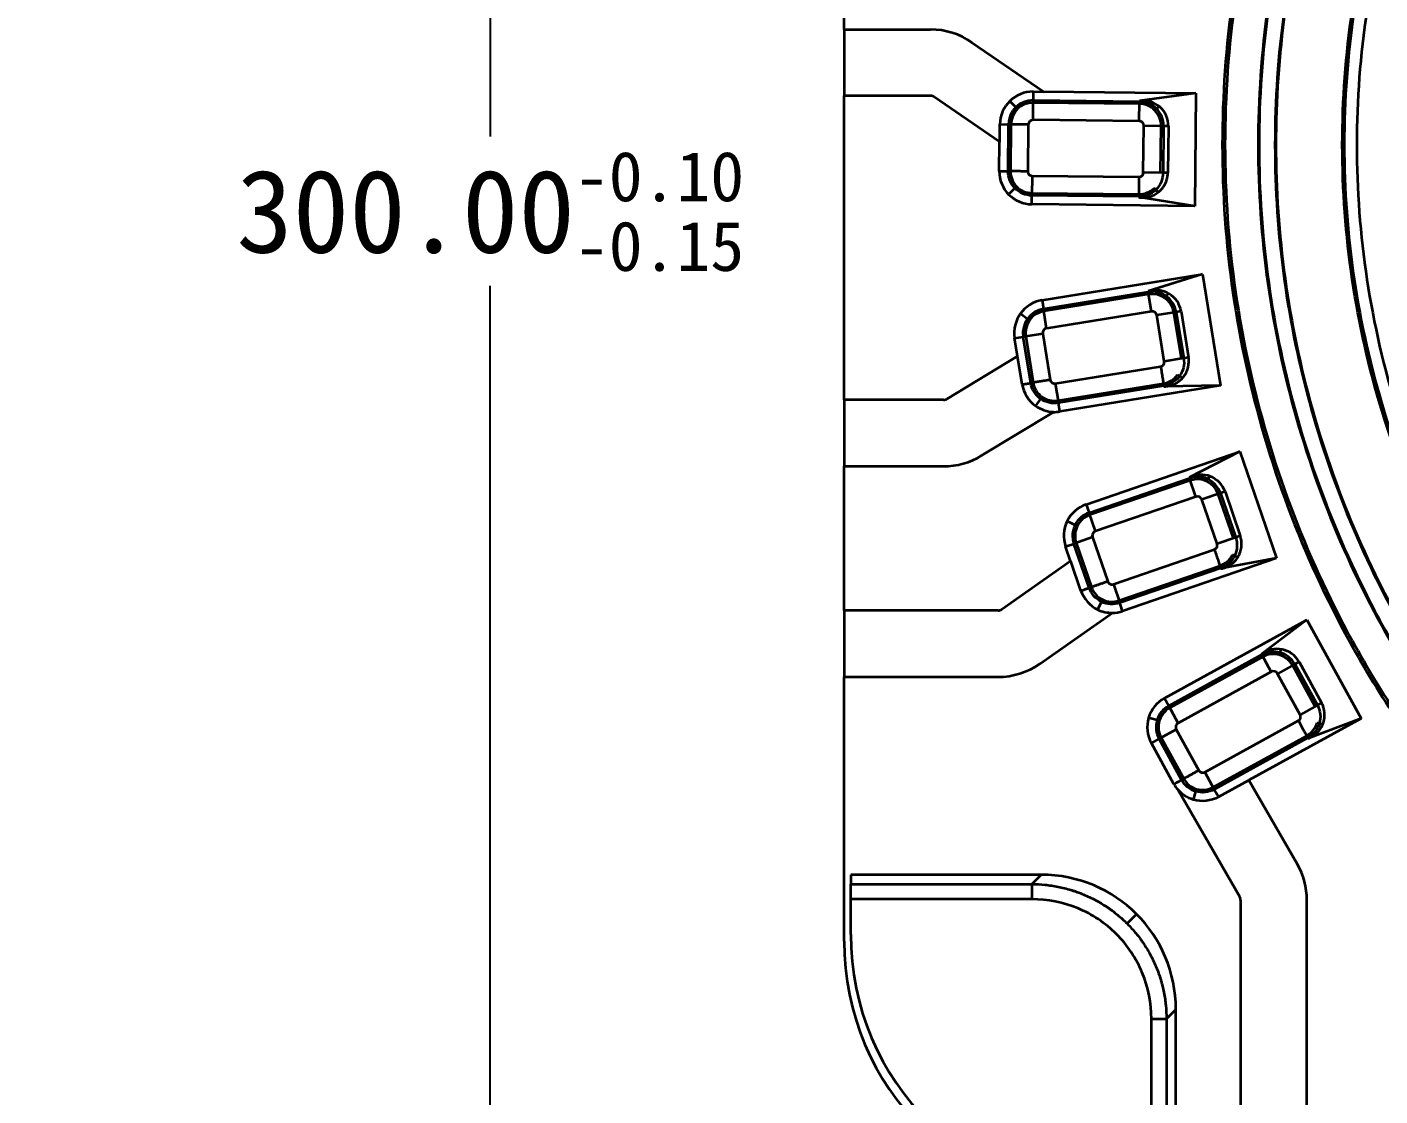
# Model space of a CAD drawing. Header units: millimetres. Extents: x 5 to 1651, y 545 to 1674.
# Drawn here: x 28.8 to 232.7, y 1328.3 to 1489.4 of the extents above; entities that cross this region are included whole.
import ezdxf

# ---------------------------------------------------------------- set-up
doc = ezdxf.new("R2010")
doc.units = ezdxf.units.MM
doc.layers.add('20', color=7, linetype='Continuous', true_color=0xffffff)
doc.layers.add('dim', color=82, linetype='Continuous', lineweight=9)
doc.dimstyles.get("Standard").update_dxf_attribs({"dimscale": 5, "dimtxt": 0.18, "dimasz": 0.18, "dimexe": 0.18, "dimexo": 0.0625, "dimgap": 0.09, "dimtad": 0, "dimtih": 1, "dimtoh": 1, "dimzin": 0, "dimdsep": 46, "dimtxsty": 'Standard', "dimcen": 0.09, "dimadec": 0, "dimazin": 0, "dimtfac": 1, "dimtofl": 0, "dimtmove": 0, "dimatfit": 3, "dimfxl": 0, "dimtolj": 1, "dimtzin": 0, "dimarcsym": 0})

# ---------------------------------------------------------------- blocks, each defined once
blk = doc.blocks.new('*D3')
at = {"layer": 'Defpoints', "color": 0, "lineweight": 18, "transparency": 16777216}
for p in [(221.65, 1611.63), (98.57, 1311.63), (221.65, 1311.63)]:
    blk.add_point(p, dxfattribs=at)
at = {"layer": 'dim', "color": 0, "lineweight": -2, "transparency": 16777216}
for p, q in [((219.15, 1611.63), (96.07, 1611.63)), ((98.57, 1601.63), (98.57, 1472.88)), ((98.57, 1321.63), (98.57, 1450.38)), ((219.15, 1311.63), (96.07, 1311.63))]:
    blk.add_line(p, q, dxfattribs=at)
at = {"layer": 'dim', "color": 0, "lineweight": 18, "transparency": 16777216}
for points in [[(96.91, 1601.63), (100.24, 1601.63), (98.57, 1611.63)], [(96.91, 1321.63), (100.24, 1321.63), (98.57, 1311.63)]]:
    blk.add_solid(points, dxfattribs=at)
at = {"layer": 'dim', "color": 0, "lineweight": 18, "transparency": 16777216, "insert": (98.57, 1461.63), "char_height": 12.5, "attachment_point": 5}
blk.add_mtext('\\A1;300.00{\\H7.5;\\S-0.10^ -0.15;}', dxfattribs=at)

msp = doc.modelspace()

# ---------------------------------------------------------------- linework, layer by layer
at = {"layer": '20', "color": 7, "linetype": 'Continuous', "lineweight": 35}
for p, q in [((151.897, 1489.013), (151.897, 1510.069)), ((151.897, 1489.013), (151.897, 1479.013)), ((151.897, 1489.013), (164.932, 1489.013)), ((171.172, 1487.072), (181.943, 1479.652)), ((164.932, 1479.013), (151.897, 1479.013)), ((151.897, 1433.195), (151.897, 1479.013)), ((175.336, 1472.06), (165.499, 1478.837)), ((180.371, 1475.374), (180.402, 1478.345)), ((180.416, 1479.651), (180.402, 1478.345)), ((180.402, 1478.345), (196.401, 1478.177)), ((180.416, 1479.651), (181.968, 1479.635)), ((181.968, 1479.635), (181.943, 1479.652)), ((181.943, 1479.652), (204.915, 1479.411)), ((204.915, 1479.411), (196.402, 1478.264)), ((204.915, 1479.411), (204.737, 1462.412)), ((177.792, 1477.295), (176.877, 1478.229)), ((196.398, 1477.814), (180.399, 1477.982)), ((196.37, 1475.206), (196.401, 1478.177)), ((196.402, 1478.264), (196.401, 1478.177)), ((198.99, 1477.073), (199.36, 1477.436)), ((175.353, 1472.049), (175.381, 1474.721)), ((175.381, 1474.721), (176.688, 1474.707)), ((176.614, 1467.659), (176.688, 1474.707)), ((179.658, 1474.676), (176.688, 1474.707)), ((177.05, 1474.703), (176.977, 1467.653)), ((179.658, 1474.676), (179.584, 1467.627)), ((196.37, 1475.206), (180.371, 1475.374)), ((196.995, 1467.446), (197.069, 1474.493)), ((200.039, 1474.462), (197.069, 1474.493)), ((199.602, 1467.418), (199.676, 1474.466)), ((200.039, 1474.462), (199.965, 1467.415)), ((200.767, 1474.455), (200.039, 1474.462)), ((200.767, 1474.455), (200.693, 1467.407)), ((175.29, 1467.672), (175.336, 1472.06)), ((175.336, 1472.06), (175.353, 1472.049)), ((180.236, 1466.964), (180.204, 1463.993)), ((180.236, 1466.964), (196.33, 1466.795)), ((199.965, 1467.415), (196.995, 1467.446)), ((200.693, 1467.407), (199.965, 1467.415)), ((177.644, 1465.077), (176.698, 1464.151)), ((180.208, 1464.356), (196.303, 1464.187)), ((199.247, 1464.482), (198.628, 1465.113)), ((204.737, 1462.412), (180.19, 1462.669)), ((196.3, 1463.824), (180.204, 1463.993)), ((204.737, 1462.412), (196.299, 1463.731)), ((181.735, 1448.218), (205.919, 1452.135)), ((205.919, 1452.135), (197.727, 1449.555)), ((205.919, 1452.135), (208.637, 1435.353)), ((181.735, 1448.218), (181.946, 1446.911)), ((181.946, 1446.911), (197.74, 1449.469)), ((197.798, 1449.111), (182.004, 1446.553)), ((197.727, 1449.555), (197.74, 1449.469)), ((198.215, 1446.537), (197.74, 1449.469)), ((200.479, 1448.822), (200.782, 1449.242)), ((178.479, 1446.207), (179.552, 1445.432)), ((182.421, 1443.978), (181.946, 1446.911)), ((198.215, 1446.537), (182.421, 1443.978)), ((201.957, 1446.428), (199.025, 1445.953)), ((200.151, 1438.996), (199.025, 1445.953)), ((202.726, 1439.412), (201.599, 1446.37)), ((202.675, 1446.544), (201.957, 1446.428)), ((201.957, 1446.428), (203.084, 1439.47)), ((202.675, 1446.544), (203.802, 1439.586)), ((177.598, 1442.482), (178.905, 1442.694)), ((178.035, 1439.788), (177.598, 1442.482)), ((181.837, 1443.169), (178.905, 1442.694)), ((180.032, 1435.736), (178.905, 1442.694)), ((179.263, 1442.752), (180.39, 1435.793)), ((181.837, 1443.169), (182.964, 1436.211)), ((178.035, 1439.788), (167.419, 1433.341)), ((178.05, 1439.797), (178.035, 1439.788)), ((178.742, 1435.527), (178.05, 1439.797)), ((203.802, 1439.586), (203.084, 1439.47)), ((183.719, 1435.668), (199.607, 1438.241)), ((203.084, 1439.47), (200.151, 1438.996)), ((183.719, 1435.668), (184.194, 1432.735)), ((184.136, 1433.093), (200.025, 1435.667)), ((202.875, 1436.458), (202.158, 1436.975)), ((200.083, 1435.309), (184.194, 1432.735)), ((208.637, 1435.353), (184.405, 1431.428)), ((208.637, 1435.353), (200.098, 1435.216)), ((151.897, 1433.195), (151.897, 1423.195)), ((166.9, 1433.195), (151.897, 1433.195)), ((181.486, 1433.367), (180.722, 1432.307)), ((172.61, 1424.793), (183.437, 1431.369)), ((188.387, 1417.45), (211.552, 1425.427)), ((211.552, 1425.427), (203.918, 1421.49)), ((211.552, 1425.427), (217.087, 1409.353)), ((151.897, 1423.195), (166.9, 1423.195)), ((151.897, 1401.452), (151.897, 1423.195)), ((188.818, 1416.199), (203.946, 1421.408)), ((203.918, 1421.49), (203.946, 1421.408)), ((204.913, 1418.599), (203.946, 1421.408)), ((206.755, 1421.236), (206.982, 1421.702)), ((204.064, 1421.065), (188.936, 1415.856)), ((209.307, 1419.366), (208.619, 1419.129)), ((209.307, 1419.366), (211.602, 1412.701)), ((188.387, 1417.45), (188.818, 1416.199)), ((204.913, 1418.599), (189.785, 1413.39)), ((208.619, 1419.129), (205.81, 1418.162)), ((208.105, 1411.498), (205.81, 1418.162)), ((210.571, 1412.347), (208.276, 1419.011)), ((208.619, 1419.129), (210.914, 1412.465)), ((189.785, 1413.39), (188.818, 1416.199)), ((186.71, 1414.334), (185.521, 1414.915)), ((185.287, 1411.095), (186.539, 1411.526)), ((186.043, 1408.899), (185.287, 1411.095)), ((189.348, 1412.493), (186.539, 1411.526)), ((188.833, 1404.861), (186.539, 1411.526)), ((186.882, 1411.644), (189.177, 1404.978)), ((189.348, 1412.493), (191.642, 1405.828)), ((210.914, 1412.465), (208.105, 1411.498)), ((211.602, 1412.701), (210.914, 1412.465)), ((192.479, 1405.422), (207.697, 1410.662)), ((217.087, 1409.353), (193.876, 1401.361)), ((217.087, 1409.353), (208.695, 1407.764)), ((211.221, 1409.461), (210.426, 1409.848)), ((186.043, 1408.899), (175.666, 1401.633)), ((186.058, 1408.909), (186.043, 1408.899)), ((187.598, 1404.436), (186.058, 1408.909)), ((193.327, 1402.956), (208.547, 1408.196)), ((208.665, 1407.853), (193.445, 1402.612)), ((192.479, 1405.422), (193.445, 1402.612)), ((151.897, 1401.452), (151.897, 1391.452)), ((175.093, 1401.452), (151.897, 1401.452)), ((181.402, 1393.441), (192.329, 1401.093)), ((190.67, 1402.774), (190.097, 1401.6)), ((200.179, 1388.265), (221.649, 1400.067)), ((221.649, 1400.067), (214.796, 1394.889)), ((221.649, 1400.067), (229.838, 1385.17)), ((200.817, 1387.105), (214.838, 1394.813)), ((214.796, 1394.889), (214.838, 1394.813)), ((216.269, 1392.209), (214.838, 1394.813)), ((217.634, 1395.122), (217.779, 1395.619)), ((215.012, 1394.495), (200.992, 1386.787)), ((219.83, 1393.362), (217.227, 1391.931)), ((222.908, 1387.011), (219.512, 1393.187)), ((220.468, 1393.713), (219.83, 1393.362)), ((219.83, 1393.362), (223.226, 1387.186)), ((220.468, 1393.713), (223.863, 1387.536)), ((151.897, 1391.452), (175.093, 1391.452)), ((151.897, 1351.632), (151.897, 1391.452)), ((216.269, 1392.209), (202.248, 1384.501)), ((220.622, 1385.755), (217.227, 1391.931)), ((200.179, 1388.265), (200.817, 1387.105)), ((202.248, 1384.501), (200.817, 1387.105)), ((223.226, 1387.186), (220.622, 1385.755)), ((223.863, 1387.536), (223.226, 1387.186)), ((199.057, 1384.909), (197.786, 1385.278)), ((206.259, 1377.108), (220.363, 1384.861)), ((229.838, 1385.17), (212.916, 1375.867)), ((229.838, 1385.17), (221.84, 1382.177)), ((224.039, 1384.278), (223.19, 1384.524)), ((201.97, 1383.543), (199.366, 1382.112)), ((201.97, 1383.543), (205.365, 1377.366)), ((207.514, 1374.822), (221.62, 1382.577)), ((198.206, 1381.474), (199.366, 1382.112)), ((201.602, 1375.297), (198.206, 1381.474)), ((202.762, 1375.935), (199.366, 1382.112)), ((199.684, 1382.287), (203.081, 1376.109)), ((221.795, 1382.259), (207.689, 1374.504)), ((206.259, 1377.108), (207.689, 1374.504)), ((202.176, 1374.469), (211.52, 1358.285)), ((208.318, 1373.359), (212.908, 1375.882)), ((212.916, 1375.867), (212.908, 1375.882)), ((220.18, 1363.285), (212.916, 1375.867)), ((204.562, 1372.936), (204.927, 1374.191)), ((152.897, 1361.632), (152.897, 1360.224)), ((181.597, 1361.632), (152.897, 1361.632)), ((152.897, 1357.946), (152.897, 1360.224)), ((152.897, 1360.224), (180.188, 1360.224)), ((180.188, 1360.224), (181.597, 1361.632)), ((152.897, 1352.632), (152.897, 1357.946)), ((180.188, 1357.946), (152.897, 1357.946)), ((211.654, 1357.785), (211.654, 1311.632)), ((221.654, 1311.632), (221.654, 1357.785)), ((194.549, 1354.284), (195.975, 1355.71)), ((198.211, 1312.632), (198.211, 1339.924)), ((201.897, 1341.332), (200.489, 1339.924)), ((200.489, 1339.924), (200.489, 1312.632)), ((201.897, 1312.632), (201.897, 1341.332))]:
    msp.add_line(p, q, dxfattribs=at)
for centre, radius, start, end in [((164.932, 1478.013), 11, 55.43771, 90), ((164.932, 1478.013), 1, 55.43771, 90), ((180.364, 1474.668), 4.983, 89.4, 179.4), ((180.364, 1474.668), 3.676, 89.4, 179.4), ((180.364, 1474.668), 3.314, 89.4, 179.4), ((196.363, 1474.501), 3.314, 359.4, 89.4), ((196.363, 1474.501), 3.676, 359.4, 89.4), ((180.364, 1474.668), 0.706, 89.4, 179.4), ((196.363, 1474.501), 0.706, 359.4, 89.4), ((182.534, 1443.282), 5, 99.2, 189.2), ((198.328, 1445.84), 3.676, 9.2, 99.2), ((198.328, 1445.84), 3.314, 9.2, 99.2), ((182.534, 1443.282), 3.676, 99.2, 189.2), ((182.534, 1443.282), 3.314, 99.2, 189.2), ((198.328, 1445.84), 0.706, 9.2, 99.2), ((182.534, 1443.282), 0.706, 99.2, 189.2), ((166.9, 1434.195), 1, 270, 301.27158), ((166.9, 1434.195), 11, 270, 301.27158), ((205.143, 1417.932), 3.676, 19, 109), ((205.143, 1417.932), 3.314, 19, 109), ((190.015, 1412.723), 5, 109, 199), ((205.143, 1417.932), 0.706, 19, 109), ((190.015, 1412.723), 3.676, 109, 199), ((190.015, 1412.723), 3.314, 109, 199), ((190.015, 1412.723), 0.706, 109, 199), ((175.093, 1402.452), 1, 270, 305), ((216.609, 1391.591), 3.676, 28.8, 118.8), ((216.609, 1391.591), 3.314, 28.8, 118.8), ((175.093, 1402.452), 11, 270, 305), ((216.609, 1391.591), 0.706, 28.8, 118.8), ((202.588, 1383.883), 5, 118.8, 208.8), ((202.588, 1383.883), 3.676, 118.8, 208.8), ((202.588, 1383.883), 3.314, 118.8, 208.8), ((202.588, 1383.883), 0.706, 118.8, 208.8), ((210.654, 1357.785), 11, 0, 30), ((210.654, 1357.785), 1, 0, 30), ((192.897, 1352.632), 40, 180, 270), ((191.897, 1351.632), 40, 180, 270)]:
    msp.add_arc(centre, radius, start, end, dxfattribs=at)
for centre, major_axis, ratio, start_param, end_param in [((196.922, 1474.495), (-3.844, 0.04), 0.9893532, 3.1415927, 4.858442), ((198.88, 1445.929), (3.795, 0.615), 0.9893532, 0, 1.7168493), ((205.672, 1418.114), (3.635, 1.252), 0.9893532, 0, 1.7168493), ((217.099, 1391.861), (3.369, 1.852), 0.9893532, 0, 1.7168493), ((181.196, 1340.931), (-14.779, -14.779), 0.9808148, 2.3658797, 3.9173056)]:
    msp.add_ellipse(centre, major_axis=major_axis, ratio=ratio, start_param=start_param, end_param=end_param, dxfattribs=at)
for points, knots in [([(235.477, 1558.609), (232.837, 1554.692), (226.497, 1544.297), (218.297, 1526.435), (211.965, 1504.971), (208.765, 1482.822), (208.765, 1460.443), (211.965, 1438.294), (218.297, 1416.829), (226.497, 1398.967), (232.837, 1388.572), (235.477, 1384.656)], [0, 0, 0, 0, 0.0767574, 0.1976839, 0.3186103, 0.4395368, 0.5604632, 0.6813897, 0.8023161, 0.9232426, 1, 1, 1, 1]), ([(235.685, 1558.195), (233.1, 1554.348), (226.823, 1544.04), (218.677, 1526.293), (212.36, 1504.884), (209.169, 1482.793), (209.169, 1460.472), (212.36, 1438.38), (218.677, 1416.971), (226.823, 1399.224), (233.1, 1388.916), (235.685, 1385.069)], [0, 0, 0, 0, 0.075715, 0.1969393, 0.3181636, 0.4393879, 0.5606121, 0.6818364, 0.8030607, 0.924285, 1, 1, 1, 1]), ([(238.297, 1553.071), (235.966, 1549.46), (230.263, 1539.73), (222.849, 1523.02), (217.089, 1502.868), (214.181, 1482.112), (214.181, 1461.153), (217.089, 1440.397), (222.849, 1420.245), (230.263, 1403.534), (235.966, 1393.805), (238.297, 1390.193)], [0, 0, 0, 0, 0.0749049, 0.1963606, 0.3178164, 0.4392721, 0.5607279, 0.6821836, 0.8036394, 0.9250951, 1, 1, 1, 1]), ([(238.369, 1552.931), (236.057, 1549.344), (230.375, 1539.644), (222.978, 1522.973), (217.223, 1502.839), (214.317, 1482.102), (214.317, 1461.162), (217.223, 1440.425), (222.978, 1420.291), (230.375, 1403.62), (236.057, 1393.921), (238.369, 1390.333)], [0, 0, 0, 0, 0.074517, 0.1960836, 0.3176501, 0.4392167, 0.5607833, 0.6823499, 0.8039164, 0.925483, 1, 1, 1, 1]), ([(239.644, 1550.469), (237.456, 1547.003), (232.046, 1537.589), (224.993, 1521.422), (219.497, 1501.885), (216.723, 1481.78), (216.723, 1461.484), (219.497, 1441.38), (224.993, 1421.843), (232.046, 1405.675), (237.456, 1396.262), (239.644, 1392.796)], [0, 0, 0, 0, 0.0739292, 0.1956637, 0.3173982, 0.4391327, 0.5608673, 0.6826018, 0.8043363, 0.9260708, 1, 1, 1, 1]), ([(239.717, 1550.329), (237.547, 1546.887), (232.158, 1537.504), (225.122, 1521.376), (219.631, 1501.857), (216.859, 1481.771), (216.859, 1461.494), (219.631, 1441.407), (225.122, 1421.889), (232.158, 1405.76), (237.547, 1396.377), (239.717, 1392.936)], [0, 0, 0, 0, 0.0735217, 0.1953726, 0.3172236, 0.4390745, 0.5609255, 0.6827764, 0.8046274, 0.9264783, 1, 1, 1, 1]), ([(251.37, 1393.458), (249.112, 1396.726), (243.381, 1405.84), (235.825, 1421.723), (229.872, 1441.243), (226.863, 1461.428), (226.863, 1481.836), (229.872, 1502.021), (235.825, 1521.542), (243.381, 1537.425), (249.112, 1546.539), (251.37, 1549.807)], [0, 0, 0, 0, 0.0716573, 0.194041, 0.3164246, 0.4388082, 0.5611918, 0.6835754, 0.805959, 0.9283427, 1, 1, 1, 1]), ([(251.415, 1393.716), (249.2, 1396.932), (243.516, 1405.984), (235.997, 1421.789), (230.052, 1441.284), (227.047, 1461.442), (227.047, 1481.823), (230.052, 1501.981), (235.997, 1521.475), (243.516, 1537.28), (249.2, 1546.333), (251.415, 1549.548)], [0, 0, 0, 0, 0.0706882, 0.1933487, 0.3160092, 0.4386697, 0.5613303, 0.6839908, 0.8066513, 0.9293118, 1, 1, 1, 1]), ([(251.497, 1549.491), (249.283, 1546.279), (243.603, 1537.233), (236.09, 1521.439), (230.149, 1501.959), (227.146, 1481.815), (227.146, 1461.449), (230.149, 1441.306), (236.09, 1421.825), (243.603, 1406.032), (249.283, 1396.986), (251.497, 1393.773)], [0, 0, 0, 0, 0.0706879, 0.1933485, 0.3160091, 0.4386697, 0.5613303, 0.6839909, 0.8066515, 0.9293121, 1, 1, 1, 1]), ([(253.06, 1548.415), (249.168, 1542.766), (245.703, 1536.81), (239.763, 1524.561), (237.278, 1518.267), (233.261, 1505.344), (231.724, 1498.68), (229.673, 1485.157), (229.169, 1478.395), (229.169, 1464.87), (229.673, 1458.108), (231.724, 1444.583), (233.261, 1437.921), (237.278, 1424.998), (239.763, 1418.704), (245.703, 1406.455), (249.168, 1400.498), (253.06, 1394.85)], [0, 0, 0, 0, 0.125, 0.125, 0.25, 0.25, 0.375, 0.375, 0.5, 0.5, 0.625, 0.625, 0.75, 0.75, 0.875, 0.875, 1, 1, 1, 1]), ([(175.29, 1467.672), (175.277, 1466.367), (175.793, 1465.074), (177.602, 1463.227), (178.884, 1462.684), (180.19, 1462.67)], [0, 0, 0, 0, 0.5, 0.5, 1, 1, 1, 1]), ([(180.204, 1463.993), (179.241, 1464.003), (178.304, 1464.402), (176.983, 1465.751), (176.604, 1466.696), (176.614, 1467.659)], [0, 0, 0, 0, 0.5000518, 0.5000518, 1, 1, 1, 1]), ([(179.584, 1467.627), (179.42, 1467.629), (179.251, 1467.63), (178.91, 1467.633), (178.737, 1467.635), (178.482, 1467.637), (178.398, 1467.638), (178.232, 1467.64), (178.15, 1467.641), (177.99, 1467.642), (177.912, 1467.643), (177.76, 1467.644), (177.687, 1467.645), (177.546, 1467.647), (177.478, 1467.647), (177.349, 1467.649), (177.288, 1467.65), (177.173, 1467.651), (177.12, 1467.651), (177.02, 1467.653), (176.973, 1467.653), (176.847, 1467.655), (176.779, 1467.656), (176.673, 1467.657), (176.637, 1467.658), (176.614, 1467.659)], [0, 0, 0, 0, 0.125, 0.125, 0.25, 0.25, 0.3125, 0.3125, 0.375, 0.375, 0.4375, 0.4375, 0.5, 0.5, 0.5625, 0.5625, 0.625, 0.625, 0.6875, 0.6875, 0.75, 0.75, 0.875, 0.875, 1, 1, 1, 1]), ([(176.977, 1467.653), (176.968, 1466.785), (177.31, 1465.936), (178.497, 1464.724), (179.339, 1464.365), (180.208, 1464.356)], [0, 0, 0, 0, 0.4997873, 0.4997873, 1, 1, 1, 1]), ([(179.584, 1467.627), (179.584, 1467.577), (179.59, 1467.526), (179.618, 1467.399), (179.648, 1467.322), (179.723, 1467.2), (179.765, 1467.151), (179.876, 1467.064), (179.946, 1467.027), (180.089, 1466.978), (180.163, 1466.964), (180.236, 1466.964)], [0, 0, 0, 0, 0.145495, 0.145495, 0.3789722, 0.3789722, 0.5626206, 0.5626206, 0.7875456, 0.7875456, 1, 1, 1, 1]), ([(196.299, 1463.731), (196.416, 1463.713), (196.533, 1463.7), (196.767, 1463.685), (197.001, 1463.682), (197.234, 1463.699), (197.466, 1463.726), (197.582, 1463.745), (197.814, 1463.794), (197.929, 1463.824), (198.073, 1463.869), (198.102, 1463.878), (198.16, 1463.897), (198.189, 1463.907), (198.275, 1463.938), (198.332, 1463.96), (198.501, 1464.031), (198.613, 1464.083), (198.833, 1464.201), (198.941, 1464.266), (199.154, 1464.409), (199.259, 1464.488), (199.387, 1464.596), (199.412, 1464.618), (199.463, 1464.663), (199.538, 1464.732), (199.61, 1464.805), (199.753, 1464.956), (199.844, 1465.063), (199.974, 1465.236), (200.016, 1465.296), (200.077, 1465.388), (200.097, 1465.419), (200.137, 1465.483), (200.157, 1465.516), (200.252, 1465.68), (200.322, 1465.817), (200.415, 1466.034), (200.444, 1466.107), (200.499, 1466.259), (200.524, 1466.336), (200.592, 1466.574), (200.628, 1466.736), (200.677, 1467.067), (200.691, 1467.235), (200.693, 1467.407)], [0, 0, 0, 0, 0.0625, 0.0625, 0.125, 0.1875, 0.1875, 0.25, 0.25, 0.3125, 0.3125, 0.328125, 0.328125, 0.34375, 0.34375, 0.375, 0.375, 0.4375, 0.4375, 0.5, 0.5, 0.5625, 0.5625, 0.578125, 0.578125, 0.59375, 0.625, 0.625, 0.6875, 0.6875, 0.71875, 0.71875, 0.734375, 0.734375, 0.75, 0.75, 0.8125, 0.8125, 0.84375, 0.84375, 0.875, 0.875, 0.9375, 0.9375, 1, 1, 1, 1]), ([(199.965, 1467.415), (199.955, 1466.452), (199.556, 1465.515), (198.207, 1464.194), (197.263, 1463.815), (196.3, 1463.824)], [0, 0, 0, 0, 0.5000518, 0.5000518, 1, 1, 1, 1]), ([(196.33, 1466.795), (196.38, 1466.795), (196.432, 1466.8), (196.559, 1466.828), (196.636, 1466.859), (196.758, 1466.934), (196.808, 1466.976), (196.895, 1467.086), (196.931, 1467.157), (196.98, 1467.299), (196.994, 1467.373), (196.995, 1467.446)], [0, 0, 0, 0, 0.1464859, 0.1464859, 0.3796923, 0.3796923, 0.5631276, 0.5631276, 0.7877916, 0.7877916, 1, 1, 1, 1]), ([(200.098, 1435.216), (200.217, 1435.218), (200.335, 1435.226), (200.568, 1435.251), (200.798, 1435.287), (201.025, 1435.344), (201.249, 1435.411), (201.36, 1435.449), (201.58, 1435.537), (201.689, 1435.586), (201.823, 1435.654), (201.85, 1435.668), (201.904, 1435.697), (201.93, 1435.712), (202.01, 1435.757), (202.062, 1435.788), (202.217, 1435.887), (202.318, 1435.958), (202.515, 1436.111), (202.611, 1436.193), (202.796, 1436.371), (202.886, 1436.466), (202.994, 1436.595), (203.015, 1436.621), (203.057, 1436.674), (203.119, 1436.754), (203.178, 1436.838), (203.293, 1437.011), (203.365, 1437.133), (203.463, 1437.325), (203.495, 1437.391), (203.539, 1437.492), (203.554, 1437.527), (203.582, 1437.596), (203.596, 1437.632), (203.662, 1437.81), (203.707, 1437.957), (203.762, 1438.186), (203.779, 1438.264), (203.806, 1438.422), (203.818, 1438.503), (203.845, 1438.749), (203.852, 1438.915), (203.845, 1439.249), (203.83, 1439.417), (203.802, 1439.586)], [0, 0, 0, 0, 0.0625, 0.0625, 0.125, 0.1875, 0.1875, 0.25, 0.25, 0.3125, 0.3125, 0.328125, 0.328125, 0.34375, 0.34375, 0.375, 0.375, 0.4375, 0.4375, 0.5, 0.5, 0.5625, 0.5625, 0.578125, 0.578125, 0.59375, 0.625, 0.625, 0.6875, 0.6875, 0.71875, 0.71875, 0.734375, 0.734375, 0.75, 0.75, 0.8125, 0.8125, 0.84375, 0.84375, 0.875, 0.875, 0.9375, 0.9375, 1, 1, 1, 1]), ([(199.607, 1438.241), (199.657, 1438.249), (199.706, 1438.264), (199.828, 1438.313), (199.898, 1438.356), (200.006, 1438.451), (200.047, 1438.501), (200.114, 1438.624), (200.138, 1438.7), (200.162, 1438.849), (200.163, 1438.924), (200.151, 1438.996)], [0, 0, 0, 0, 0.1464859, 0.1464859, 0.3796923, 0.3796923, 0.5631276, 0.5631276, 0.7877916, 0.7877916, 1, 1, 1, 1]), ([(203.084, 1439.47), (203.238, 1438.52), (203.004, 1437.529), (201.9, 1435.997), (201.034, 1435.463), (200.083, 1435.309)], [0, 0, 0, 0, 0.5000518, 0.5000518, 1, 1, 1, 1]), ([(178.742, 1435.527), (178.95, 1434.243), (179.677, 1433.061), (181.514, 1431.736), (182.482, 1431.416), (183.464, 1431.385)], [0, 0, 0, 0, 0.5687729, 0.5687729, 1, 1, 1, 1]), ([(182.964, 1436.211), (182.803, 1436.185), (182.636, 1436.157), (182.298, 1436.102), (182.128, 1436.074), (181.877, 1436.033), (181.793, 1436.02), (181.629, 1435.993), (181.549, 1435.98), (181.391, 1435.954), (181.314, 1435.942), (181.164, 1435.917), (181.091, 1435.906), (180.952, 1435.883), (180.885, 1435.872), (180.758, 1435.852), (180.698, 1435.842), (180.585, 1435.824), (180.531, 1435.815), (180.433, 1435.799), (180.387, 1435.792), (180.262, 1435.772), (180.195, 1435.761), (180.091, 1435.745), (180.054, 1435.739), (180.032, 1435.736)], [0, 0, 0, 0, 0.125, 0.125, 0.25, 0.25, 0.3125, 0.3125, 0.375, 0.375, 0.4375, 0.4375, 0.5, 0.5, 0.5625, 0.5625, 0.625, 0.625, 0.6875, 0.6875, 0.75, 0.75, 0.875, 0.875, 1, 1, 1, 1]), ([(184.194, 1432.735), (183.243, 1432.581), (182.252, 1432.815), (180.72, 1433.919), (180.186, 1434.786), (180.032, 1435.736)], [0, 0, 0, 0, 0.5000518, 0.5000518, 1, 1, 1, 1]), ([(180.39, 1435.793), (180.53, 1434.935), (181.011, 1434.157), (182.387, 1433.165), (183.278, 1432.955), (184.136, 1433.093)], [0, 0, 0, 0, 0.4997873, 0.4997873, 1, 1, 1, 1]), ([(182.964, 1436.211), (182.973, 1436.161), (182.987, 1436.112), (183.036, 1435.992), (183.079, 1435.921), (183.174, 1435.814), (183.224, 1435.772), (183.347, 1435.705), (183.423, 1435.681), (183.572, 1435.657), (183.647, 1435.656), (183.719, 1435.668)], [0, 0, 0, 0, 0.145495, 0.145495, 0.3789722, 0.3789722, 0.5626206, 0.5626206, 0.7875456, 0.7875456, 1, 1, 1, 1]), ([(207.697, 1410.662), (207.745, 1410.678), (207.791, 1410.701), (207.902, 1410.77), (207.964, 1410.824), (208.054, 1410.936), (208.086, 1410.992), (208.131, 1411.125), (208.142, 1411.204), (208.14, 1411.355), (208.128, 1411.429), (208.105, 1411.498)], [0, 0, 0, 0, 0.1464859, 0.1464859, 0.3796923, 0.3796923, 0.5631276, 0.5631276, 0.7877916, 0.7877916, 1, 1, 1, 1]), ([(210.914, 1412.465), (211.227, 1411.554), (211.166, 1410.538), (210.338, 1408.841), (209.575, 1408.167), (208.665, 1407.853)], [0, 0, 0, 0, 0.5000518, 0.5000518, 1, 1, 1, 1]), ([(208.695, 1407.764), (208.812, 1407.787), (208.927, 1407.814), (209.152, 1407.879), (209.373, 1407.954), (209.587, 1408.048), (209.796, 1408.152), (209.899, 1408.209), (210.101, 1408.332), (210.2, 1408.399), (210.321, 1408.49), (210.345, 1408.508), (210.393, 1408.546), (210.417, 1408.565), (210.487, 1408.623), (210.533, 1408.663), (210.67, 1408.786), (210.757, 1408.873), (210.925, 1409.057), (211.005, 1409.155), (211.158, 1409.361), (211.23, 1409.471), (211.314, 1409.616), (211.331, 1409.645), (211.363, 1409.704), (211.411, 1409.794), (211.455, 1409.887), (211.538, 1410.077), (211.588, 1410.209), (211.652, 1410.415), (211.672, 1410.485), (211.699, 1410.593), (211.708, 1410.63), (211.724, 1410.703), (211.731, 1410.74), (211.766, 1410.927), (211.786, 1411.08), (211.801, 1411.315), (211.803, 1411.394), (211.804, 1411.555), (211.802, 1411.636), (211.786, 1411.884), (211.765, 1412.048), (211.701, 1412.376), (211.658, 1412.539), (211.602, 1412.701)], [0, 0, 0, 0, 0.0625, 0.0625, 0.125, 0.1875, 0.1875, 0.25, 0.25, 0.3125, 0.3125, 0.328125, 0.328125, 0.34375, 0.34375, 0.375, 0.375, 0.4375, 0.4375, 0.5, 0.5, 0.5625, 0.5625, 0.578125, 0.578125, 0.59375, 0.625, 0.625, 0.6875, 0.6875, 0.71875, 0.71875, 0.734375, 0.734375, 0.75, 0.75, 0.8125, 0.8125, 0.84375, 0.84375, 0.875, 0.875, 0.9375, 0.9375, 1, 1, 1, 1]), ([(191.642, 1405.828), (191.487, 1405.775), (191.328, 1405.719), (191.005, 1405.608), (190.842, 1405.551), (190.601, 1405.468), (190.521, 1405.44), (190.364, 1405.386), (190.287, 1405.36), (190.135, 1405.307), (190.062, 1405.282), (189.918, 1405.233), (189.849, 1405.209), (189.715, 1405.163), (189.651, 1405.141), (189.53, 1405.099), (189.472, 1405.079), (189.363, 1405.042), (189.312, 1405.024), (189.218, 1404.992), (189.174, 1404.977), (189.054, 1404.936), (188.99, 1404.914), (188.89, 1404.88), (188.855, 1404.868), (188.833, 1404.861)], [0, 0, 0, 0, 0.125, 0.125, 0.25, 0.25, 0.3125, 0.3125, 0.375, 0.375, 0.4375, 0.4375, 0.5, 0.5, 0.5625, 0.5625, 0.625, 0.625, 0.6875, 0.6875, 0.75, 0.75, 0.875, 0.875, 1, 1, 1, 1]), ([(189.177, 1404.978), (189.461, 1404.157), (190.067, 1403.472), (191.591, 1402.729), (192.505, 1402.673), (193.327, 1402.956)], [0, 0, 0, 0, 0.4997873, 0.4997873, 1, 1, 1, 1]), ([(191.642, 1405.828), (191.659, 1405.781), (191.681, 1405.735), (191.751, 1405.624), (191.805, 1405.562), (191.917, 1405.472), (191.973, 1405.44), (192.106, 1405.395), (192.185, 1405.384), (192.335, 1405.386), (192.41, 1405.398), (192.479, 1405.422)], [0, 0, 0, 0, 0.145495, 0.145495, 0.3789722, 0.3789722, 0.5626206, 0.5626206, 0.7875456, 0.7875456, 1, 1, 1, 1]), ([(187.598, 1404.436), (188.022, 1403.206), (188.939, 1402.165), (190.795, 1401.26), (191.575, 1401.095), (192.354, 1401.11)], [0, 0, 0, 0, 0.624005, 0.624005, 1, 1, 1, 1]), ([(193.445, 1402.612), (192.535, 1402.299), (191.518, 1402.36), (189.821, 1403.188), (189.147, 1403.951), (188.833, 1404.861)], [0, 0, 0, 0, 0.5000518, 0.5000518, 1, 1, 1, 1]), ([(223.226, 1387.186), (223.69, 1386.342), (223.802, 1385.33), (223.275, 1383.517), (222.638, 1382.723), (221.795, 1382.259)], [0, 0, 0, 0, 0.5000518, 0.5000518, 1, 1, 1, 1]), ([(221.84, 1382.177), (221.951, 1382.218), (222.059, 1382.265), (222.27, 1382.367), (222.476, 1382.478), (222.67, 1382.608), (222.859, 1382.746), (222.951, 1382.819), (223.128, 1382.976), (223.214, 1383.058), (223.318, 1383.168), (223.339, 1383.19), (223.38, 1383.235), (223.4, 1383.258), (223.459, 1383.327), (223.498, 1383.374), (223.611, 1383.519), (223.683, 1383.62), (223.817, 1383.83), (223.879, 1383.94), (223.994, 1384.169), (224.047, 1384.289), (224.105, 1384.446), (224.117, 1384.478), (224.138, 1384.542), (224.17, 1384.639), (224.198, 1384.738), (224.248, 1384.939), (224.274, 1385.078), (224.303, 1385.292), (224.31, 1385.365), (224.318, 1385.475), (224.32, 1385.513), (224.324, 1385.588), (224.325, 1385.626), (224.328, 1385.815), (224.321, 1385.969), (224.296, 1386.204), (224.285, 1386.282), (224.258, 1386.441), (224.242, 1386.52), (224.184, 1386.762), (224.136, 1386.92), (224.017, 1387.232), (223.946, 1387.385), (223.863, 1387.536)], [0, 0, 0, 0, 0.0625, 0.0625, 0.125, 0.1875, 0.1875, 0.25, 0.25, 0.3125, 0.3125, 0.328125, 0.328125, 0.34375, 0.34375, 0.375, 0.375, 0.4375, 0.4375, 0.5, 0.5, 0.5625, 0.5625, 0.578125, 0.578125, 0.59375, 0.625, 0.625, 0.6875, 0.6875, 0.71875, 0.71875, 0.734375, 0.734375, 0.75, 0.75, 0.8125, 0.8125, 0.84375, 0.84375, 0.875, 0.875, 0.9375, 0.9375, 1, 1, 1, 1]), ([(220.363, 1384.861), (220.407, 1384.886), (220.449, 1384.916), (220.546, 1385.003), (220.598, 1385.067), (220.668, 1385.193), (220.69, 1385.254), (220.712, 1385.393), (220.709, 1385.472), (220.682, 1385.62), (220.657, 1385.691), (220.622, 1385.755)], [0, 0, 0, 0, 0.1464859, 0.1464859, 0.3796923, 0.3796923, 0.5631276, 0.5631276, 0.7877916, 0.7877916, 1, 1, 1, 1]), ([(205.365, 1377.366), (205.222, 1377.287), (205.074, 1377.205), (204.774, 1377.04), (204.623, 1376.957), (204.4, 1376.834), (204.326, 1376.793), (204.181, 1376.713), (204.109, 1376.673), (203.969, 1376.596), (203.9, 1376.559), (203.768, 1376.486), (203.703, 1376.45), (203.58, 1376.382), (203.52, 1376.35), (203.407, 1376.288), (203.354, 1376.258), (203.253, 1376.203), (203.206, 1376.177), (203.118, 1376.129), (203.078, 1376.107), (202.967, 1376.046), (202.907, 1376.014), (202.814, 1375.963), (202.782, 1375.946), (202.762, 1375.935)], [0, 0, 0, 0, 0.125, 0.125, 0.25, 0.25, 0.3125, 0.3125, 0.375, 0.375, 0.4375, 0.4375, 0.5, 0.5, 0.5625, 0.5625, 0.625, 0.625, 0.6875, 0.6875, 0.75, 0.75, 0.875, 0.875, 1, 1, 1, 1]), ([(205.365, 1377.366), (205.39, 1377.322), (205.42, 1377.281), (205.507, 1377.183), (205.571, 1377.132), (205.696, 1377.062), (205.757, 1377.04), (205.896, 1377.018), (205.975, 1377.021), (206.123, 1377.048), (206.194, 1377.072), (206.259, 1377.108)], [0, 0, 0, 0, 0.145495, 0.145495, 0.3789722, 0.3789722, 0.5626206, 0.5626206, 0.7875456, 0.7875456, 1, 1, 1, 1]), ([(208.318, 1373.359), (207.178, 1372.733), (205.799, 1372.577), (203.614, 1373.212), (202.758, 1373.787), (202.127, 1374.553)], [0, 0, 0, 0, 0.566193, 0.566193, 1, 1, 1, 1]), ([(207.689, 1374.504), (206.845, 1374.04), (205.833, 1373.928), (204.02, 1374.455), (203.226, 1375.091), (202.762, 1375.935)], [0, 0, 0, 0, 0.5000518, 0.5000518, 1, 1, 1, 1]), ([(203.081, 1376.109), (203.5, 1375.348), (204.214, 1374.776), (205.843, 1374.303), (206.753, 1374.403), (207.514, 1374.822)], [0, 0, 0, 0, 0.4997873, 0.4997873, 1, 1, 1, 1]), ([(180.188, 1360.224), (180.858, 1360.223), (181.523, 1360.189), (182.843, 1360.057), (183.498, 1359.96), (184.799, 1359.702), (185.445, 1359.541), (186.165, 1359.323), (186.246, 1359.298), (186.405, 1359.248), (186.644, 1359.171), (187.196, 1358.981), (187.661, 1358.802), (188.581, 1358.422), (189.18, 1358.139), (190.35, 1357.516), (190.921, 1357.174), (191.546, 1356.757), (191.616, 1356.71), (191.754, 1356.615), (191.823, 1356.568), (192.028, 1356.423), (192.433, 1356.13), (192.826, 1355.823), (193.595, 1355.192), (194.084, 1354.748), (195.018, 1353.814), (195.462, 1353.324), (196.095, 1352.553), (196.3, 1352.291), (196.548, 1351.954), (196.598, 1351.887), (196.696, 1351.751), (196.841, 1351.547), (196.983, 1351.34), (197.444, 1350.648), (197.784, 1350.079), (198.405, 1348.912), (198.687, 1348.315), (199.193, 1347.091), (199.417, 1346.465), (199.66, 1345.663), (199.706, 1345.503), (199.795, 1345.181), (199.837, 1345.02), (199.958, 1344.535), (200.031, 1344.211), (200.225, 1343.235), (200.322, 1342.579), (200.454, 1341.258), (200.487, 1340.593), (200.489, 1339.924)], [0, 0, 0, 0, 0.0625, 0.0625, 0.125, 0.125, 0.1875, 0.1875, 0.1953125, 0.1953125, 0.203125, 0.21875, 0.25, 0.25, 0.3125, 0.3125, 0.375, 0.375, 0.3828125, 0.3828125, 0.390625, 0.390625, 0.40625, 0.4375, 0.4375, 0.5, 0.5, 0.5625, 0.5625, 0.59375, 0.59375, 0.6015625, 0.6015625, 0.609375, 0.625, 0.625, 0.6875, 0.6875, 0.75, 0.75, 0.8125, 0.8125, 0.828125, 0.828125, 0.84375, 0.84375, 0.875, 0.875, 0.9375, 0.9375, 1, 1, 1, 1]), ([(198.211, 1339.924), (198.212, 1342.299), (197.744, 1344.665), (195.947, 1349.028), (194.617, 1351.024), (191.289, 1354.352), (189.293, 1355.682), (184.929, 1357.479), (182.564, 1357.947), (180.188, 1357.946)], [0, 0, 0, 0, 0.25, 0.25, 0.5, 0.5, 0.75, 0.75, 1, 1, 1, 1])]:
    msp.add_open_spline(points, degree=3, knots=knots, dxfattribs=at)
for points, degree in [([(175.29, 1467.672), (176.614, 1467.659)], 1), ([(196.303, 1464.187), (197.172, 1464.179), (198.022, 1464.52), (198.628, 1465.114)], 3), ([(180.19, 1462.67), (180.194, 1463.111), (180.199, 1463.552), (180.204, 1463.993)], 3), ([(196.299, 1463.731), (196.299, 1463.762), (196.299, 1463.793), (196.3, 1463.824)], 3), ([(178.742, 1435.527), (180.032, 1435.736)], 1), ([(200.025, 1435.667), (200.883, 1435.806), (201.662, 1436.287), (202.158, 1436.975)], 3), ([(200.098, 1435.216), (200.093, 1435.247), (200.088, 1435.278), (200.083, 1435.309)], 3), ([(183.437, 1431.369), (183.76, 1431.357), (184.084, 1431.377), (184.405, 1431.428)], 3), ([(183.464, 1431.385), (183.455, 1431.38), (183.446, 1431.375), (183.437, 1431.369)], 3), ([(184.405, 1431.428), (184.334, 1431.864), (184.264, 1432.3), (184.194, 1432.735)], 3), ([(208.547, 1408.196), (209.368, 1408.479), (210.054, 1409.086), (210.426, 1409.848)], 3), ([(208.695, 1407.764), (208.685, 1407.794), (208.675, 1407.823), (208.665, 1407.853)], 3), ([(187.598, 1404.436), (188.833, 1404.861)], 1), ([(192.329, 1401.093), (192.853, 1401.101), (193.377, 1401.189), (193.876, 1401.361)], 3), ([(192.354, 1401.11), (192.346, 1401.104), (192.337, 1401.099), (192.329, 1401.093)], 3), ([(193.876, 1401.361), (193.732, 1401.778), (193.589, 1402.195), (193.445, 1402.612)], 3), ([(221.62, 1382.577), (222.381, 1382.996), (222.954, 1383.71), (223.19, 1384.525)], 3), ([(221.84, 1382.177), (221.825, 1382.204), (221.81, 1382.231), (221.795, 1382.259)], 3), ([(201.602, 1375.297), (202.762, 1375.935)], 1), ([(201.602, 1375.297), (201.765, 1375.002), (201.958, 1374.725), (202.176, 1374.469)], 3), ([(202.176, 1374.469), (202.16, 1374.496), (202.144, 1374.524), (202.127, 1374.553)], 3), ([(208.318, 1373.359), (208.109, 1373.74), (207.899, 1374.122), (207.689, 1374.504)], 3), ([(180.188, 1360.224), (180.188, 1357.946)], 1), ([(198.211, 1339.924), (200.489, 1339.924)], 1)]:
    msp.add_open_spline(points, degree=degree, dxfattribs=at)
for points in [[(196.33, 1466.795), (196.303, 1464.187), (196.3, 1463.824)], [(199.607, 1438.241), (200.025, 1435.667), (200.083, 1435.309)], [(207.697, 1410.662), (208.547, 1408.196), (208.665, 1407.853)], [(220.363, 1384.861), (221.62, 1382.577), (221.795, 1382.259)]]:
    msp.add_rational_spline(points, [1, 0.754709446642, 1], degree=2, dxfattribs=at)

# ---------------------------------------------------------------- dimensions: what is measured, and where the dimension line sits
at = {"layer": 'dim', "lineweight": 18}
dim = msp.add_linear_dim(base=(98.573, 1311.632), p1=(221.654, 1611.632), p2=(221.654, 1311.632), angle=90, dimstyle='Standard', override={"dimtxt": 2.5, "dimasz": 2, "dimexe": 0.49975, "dimexo": 0.49975, "dimgap": 0.49975, "dimtol": 1, "dimlim": 0, "dimtp": -0.1, "dimtm": 0.15, "dimtfac": 0.6, "dimtdec": 2, "dimtolj": 1}, dxfattribs=at)
dim.commit()
dim.dimension.update_dxf_attribs({"geometry": '*D3', "text_midpoint": (98.573, 1461.632)})

doc.saveas('drawing.dxf')
